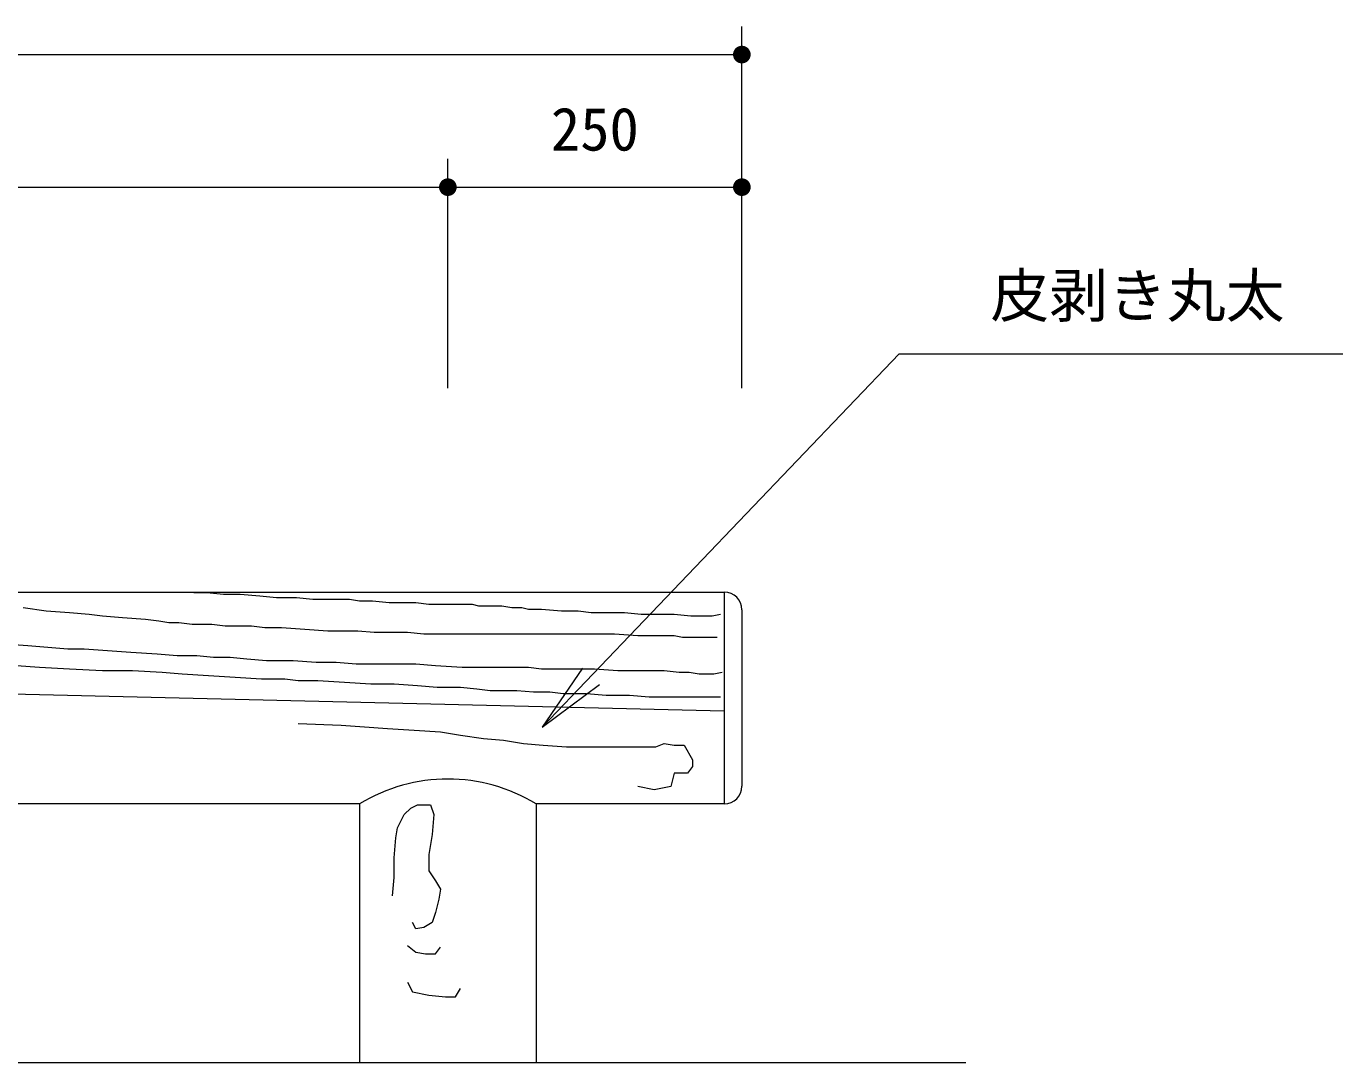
# Model space of a CAD drawing. Units: millimetres at full size, sheet at 1:20; details may follow other scales. Extents: x 0 to 8400, y 0 to 5940.
# Drawn here: x 2754 to 3873, y 2235 to 3116 of the extents above; entities that cross this region are included whole.
import ezdxf
from ezdxf.enums import TextEntityAlignment as Align

# ---------------------------------------------------------------- set-up
doc = ezdxf.new("R2010")
doc.units = ezdxf.units.MM
doc.header["$LTSCALE"] = 20
for name, color, linetype, lineweight in [('D-STR', 1, 'Continuous', 13), ('D-STR-DIM', 7, 'Continuous', 13), ('D-STR-HTXT', 7, 'Continuous', 13)]:
    doc.layers.add(name, color=color, linetype=linetype, lineweight=lineweight)
doc.styles.add('ＭＳ ゴシック', font='')
doc.styles.get('ＭＳ ゴシック').set_extended_font_data('MS Gothic')

# ---------------------------------------------------------------- blocks, each defined once
blk = doc.blocks.new('filled_dot')
at = {"color": 0, "linetype": 'Continuous', "lineweight": -2, "const_width": 1.25}
blk.add_lwpolyline([(-0.625, 0, 1), (0.625, 0, 1)], format="xyb", close=True, dxfattribs=at)
blk = doc.blocks.new('open_arrow')
at = {"color": 0, "linetype": 'Continuous', "lineweight": -2}
blk.add_lwpolyline([(7.5, 1.25), (0, 0), (7.5, -1.25)], dxfattribs=at)

msp = doc.modelspace()

# ---------------------------------------------------------------- linework, layer by layer
at = {"layer": 'D-STR'}
for p, q in [((1577.54, 2634.61), (3347.54, 2634.61)), ((2896.4, 2634.25), (2907.67, 2634.25)), ((2907.67, 2634.25), (2921.76, 2632.84)), ((2921.76, 2632.84), (2935.85, 2632.84)), ((2935.85, 2632.84), (2952.75, 2631.43)), ((2952.75, 2631.43), (2966.84, 2630.02)), ((3347.54, 2634.61), (3347.54, 2454.61)), ((2751.28, 2621.57), (2771, 2618.75)), ((2966.84, 2630.02), (2983.75, 2630.02)), ((2983.75, 2630.02), (2997.84, 2628.61)), ((2997.84, 2628.61), (3014.75, 2628.61)), ((3014.75, 2628.61), (3028.84, 2628.61)), ((3028.84, 2628.61), (3037.29, 2627.2)), ((3037.29, 2627.2), (3048.56, 2627.2)), ((3048.56, 2627.2), (3062.65, 2625.79)), ((3062.65, 2625.79), (3073.92, 2625.79)), ((3073.92, 2625.79), (3085.19, 2625.79)), ((3085.19, 2625.79), (3096.46, 2624.38)), ((3096.46, 2624.38), (3107.74, 2624.38)), ((3107.74, 2624.38), (3116.19, 2624.38)), ((3116.19, 2624.38), (3124.64, 2624.38)), ((3124.64, 2624.38), (3133.1, 2624.38)), ((3133.1, 2624.38), (3138.73, 2622.98)), ((3138.73, 2622.98), (3147.18, 2622.98)), ((3147.18, 2622.98), (3158.46, 2622.98)), ((3158.46, 2622.98), (3166.91, 2621.57)), ((3166.91, 2621.57), (3175.36, 2621.57)), ((3175.36, 2621.57), (3181, 2620.16)), ((3181, 2620.16), (3192.27, 2620.16)), ((3192.27, 2620.16), (3209.18, 2618.75)), ((3362.54, 2619.61), (3362.54, 2469.61)), ((2771, 2618.75), (2790.73, 2617.34)), ((2790.73, 2617.34), (2807.64, 2615.93)), ((2807.64, 2615.93), (2818.91, 2614.52)), ((2818.91, 2614.52), (2835.81, 2613.11)), ((2835.81, 2613.11), (2855.54, 2611.7)), ((2855.54, 2611.7), (2866.81, 2610.3)), ((2866.81, 2610.3), (2875.26, 2608.89)), ((2875.26, 2608.89), (2883.72, 2608.89)), ((2883.72, 2608.89), (2894.99, 2607.48)), ((3209.18, 2618.75), (3223.27, 2618.75)), ((3223.27, 2618.75), (3234.54, 2617.34)), ((3234.54, 2617.34), (3245.81, 2617.34)), ((3245.81, 2617.34), (3257.08, 2617.34)), ((3257.08, 2617.34), (3262.72, 2617.34)), ((3262.72, 2617.34), (3276.81, 2615.93)), ((3276.81, 2615.93), (3288.08, 2615.93)), ((3288.08, 2615.93), (3304.98, 2615.93)), ((3304.98, 2615.93), (3319.07, 2614.52)), ((3319.07, 2614.52), (3330.34, 2614.52)), ((3330.34, 2614.52), (3337.39, 2614.52)), ((3337.39, 2614.52), (3344.43, 2615.93)), ((2894.99, 2607.48), (2911.9, 2607.48)), ((2911.9, 2607.48), (2923.17, 2606.07)), ((2923.17, 2606.07), (2934.44, 2606.07)), ((2934.44, 2606.07), (2945.71, 2606.07)), ((2945.71, 2606.07), (2956.98, 2604.66)), ((2956.98, 2604.66), (2971.07, 2604.66)), ((2971.07, 2604.66), (2990.79, 2603.25)), ((2990.79, 2603.25), (3010.52, 2601.84)), ((3010.52, 2601.84), (3027.43, 2601.84)), ((3027.43, 2601.84), (3035.88, 2601.84)), ((3035.88, 2601.84), (3049.97, 2600.43)), ((3049.97, 2600.43), (3064.06, 2600.43)), ((3064.06, 2600.43), (3078.15, 2600.43)), ((3078.15, 2600.43), (3092.24, 2599.02)), ((3092.24, 2599.02), (3100.69, 2599.02)), ((3100.69, 2599.02), (3109.14, 2599.02)), ((3109.14, 2599.02), (3120.42, 2599.02)), ((3120.42, 2599.02), (3131.69, 2599.02)), ((3131.69, 2599.02), (3148.59, 2599.02)), ((3148.59, 2599.02), (3162.68, 2599.02)), ((3162.68, 2599.02), (3176.77, 2599.02)), ((3176.77, 2599.02), (3185.23, 2599.02)), ((3185.23, 2599.02), (3196.5, 2599.02)), ((3196.5, 2599.02), (3207.77, 2599.02)), ((3207.77, 2599.02), (3224.68, 2599.02)), ((3224.68, 2599.02), (3238.76, 2599.02)), ((3238.76, 2599.02), (3254.26, 2599.02)), ((3254.26, 2599.02), (3273.99, 2597.61)), ((3273.99, 2597.61), (3293.71, 2597.61)), ((3293.71, 2597.61), (3304.98, 2597.61)), ((3304.98, 2597.61), (3312.03, 2596.21)), ((2735.78, 2590.57), (2755.51, 2589.16)), ((2755.51, 2589.16), (2772.41, 2587.75)), ((2772.41, 2587.75), (2789.32, 2586.34)), ((2789.32, 2586.34), (2803.41, 2586.34)), ((2803.41, 2586.34), (2823.13, 2584.93)), ((3312.03, 2596.21), (3319.07, 2596.21)), ((3319.07, 2596.21), (3326.12, 2596.21)), ((3326.12, 2596.21), (3334.57, 2596.21)), ((3334.57, 2596.21), (3341.62, 2596.21)), ((3347.54, 2533.37), (1577.54, 2575.64)), ((2823.13, 2584.93), (2842.86, 2583.53)), ((2842.86, 2583.53), (2865.4, 2582.12)), ((2865.4, 2582.12), (2882.31, 2580.71)), ((2882.31, 2580.71), (2899.22, 2580.71)), ((2899.22, 2580.71), (2913.3, 2579.3)), ((2913.3, 2579.3), (2927.39, 2579.3)), ((2927.39, 2579.3), (2941.48, 2577.89)), ((2941.48, 2577.89), (2958.39, 2576.48)), ((2958.39, 2576.48), (2980.93, 2576.48)), ((2980.93, 2576.48), (3000.66, 2575.07)), ((3000.66, 2575.07), (3017.56, 2575.07)), ((3017.56, 2575.07), (3034.47, 2573.66)), ((2745.64, 2572.25), (2765.37, 2570.85)), ((2765.37, 2570.85), (2790.73, 2569.44)), ((2790.73, 2569.44), (2818.91, 2568.03)), ((2818.91, 2568.03), (2844.27, 2568.03)), ((2844.27, 2568.03), (2869.63, 2566.62)), ((2869.63, 2566.62), (2886.54, 2565.21)), ((2886.54, 2565.21), (2909.08, 2563.8)), ((2909.08, 2563.8), (2931.62, 2562.39)), ((3034.47, 2573.66), (3048.56, 2573.66)), ((3048.56, 2573.66), (3059.83, 2573.66)), ((3059.83, 2573.66), (3071.1, 2573.66)), ((3071.1, 2573.66), (3085.19, 2573.66)), ((3085.19, 2573.66), (3102.1, 2572.25)), ((3102.1, 2572.25), (3124.64, 2570.85)), ((3124.64, 2570.85), (3144.37, 2570.85)), ((3144.37, 2570.85), (3164.09, 2570.85)), ((3164.09, 2570.85), (3181, 2570.85)), ((3181, 2570.85), (3192.27, 2569.44)), ((3192.27, 2569.44), (3203.54, 2569.44)), ((3203.54, 2569.44), (3217.63, 2569.44)), ((3217.63, 2569.44), (3237.36, 2569.44)), ((3237.36, 2569.44), (3257.08, 2568.03)), ((3257.08, 2568.03), (3276.81, 2568.03)), ((3276.81, 2568.03), (3288.08, 2568.03)), ((3288.08, 2568.03), (3296.53, 2568.03)), ((3296.53, 2568.03), (3309.21, 2566.62)), ((3309.21, 2566.62), (3317.66, 2566.62)), ((3317.66, 2566.62), (3326.12, 2565.21)), ((3326.12, 2565.21), (3333.16, 2565.21)), ((3333.16, 2565.21), (3338.8, 2565.21)), ((3338.8, 2565.21), (3345.84, 2566.62)), ((2931.62, 2562.39), (2954.16, 2560.98)), ((2954.16, 2560.98), (2973.89, 2560.98)), ((2973.89, 2560.98), (2985.16, 2559.57)), ((2985.16, 2559.57), (3002.07, 2559.57)), ((3002.07, 2559.57), (3024.61, 2558.16)), ((3024.61, 2558.16), (3047.15, 2556.76)), ((3047.15, 2556.76), (3066.88, 2556.76)), ((3066.88, 2556.76), (3086.6, 2555.35)), ((3086.6, 2555.35), (3103.51, 2553.94)), ((3103.51, 2553.94), (3123.23, 2553.94)), ((3123.23, 2553.94), (3137.32, 2552.53)), ((3137.32, 2552.53), (3148.59, 2551.12)), ((3148.59, 2551.12), (3159.87, 2551.12)), ((3159.87, 2551.12), (3171.14, 2551.12)), ((3171.14, 2551.12), (3185.23, 2549.71)), ((3185.23, 2549.71), (3199.31, 2549.71)), ((3199.31, 2549.71), (3210.59, 2548.3)), ((3210.59, 2548.3), (3219.04, 2548.3)), ((3219.04, 2548.3), (3230.31, 2548.3)), ((3230.31, 2548.3), (3247.22, 2546.89)), ((3247.22, 2546.89), (3266.94, 2546.89)), ((3266.94, 2546.89), (3283.85, 2545.48)), ((3283.85, 2545.48), (3292.3, 2545.48)), ((3292.3, 2545.48), (3300.76, 2545.48)), ((3300.76, 2545.48), (3313.44, 2545.48)), ((3313.44, 2545.48), (3321.89, 2545.48)), ((3321.89, 2545.48), (3327.53, 2545.48)), ((3327.53, 2545.48), (3335.98, 2545.48)), ((3335.98, 2545.48), (3344.43, 2545.48)), ((2985.16, 2522.94), (3021.79, 2521.53)), ((3021.79, 2521.53), (3041.52, 2520.12)), ((3041.52, 2520.12), (3061.24, 2518.72)), ((3061.24, 2518.72), (3083.78, 2517.31)), ((3083.78, 2517.31), (3106.33, 2515.9)), ((3106.33, 2515.9), (3123.23, 2513.08)), ((3123.23, 2513.08), (3142.96, 2510.26)), ((3142.96, 2510.26), (3159.87, 2508.85)), ((3159.87, 2508.85), (3176.77, 2506.04)), ((3176.77, 2506.04), (3193.68, 2504.63)), ((3193.68, 2504.63), (3213.4, 2503.22)), ((3213.4, 2503.22), (3230.31, 2503.22)), ((3230.31, 2503.22), (3244.4, 2503.22)), ((3244.4, 2503.22), (3258.49, 2503.22)), ((3258.49, 2503.22), (3272.58, 2503.22)), ((3272.58, 2503.22), (3283.85, 2503.22)), ((3283.85, 2503.22), (3289.49, 2503.22)), ((3289.49, 2503.22), (3296.53, 2506.04)), ((3296.53, 2506.04), (3304.98, 2504.63)), ((3304.98, 2504.63), (3313.44, 2504.63)), ((3313.44, 2504.63), (3320.48, 2491.95)), ((3320.48, 2486.31), (3316.26, 2480.67)), ((3320.48, 2491.95), (3320.48, 2486.31)), ((3304.98, 2480.67), (3302.17, 2469.4)), ((3316.26, 2480.67), (3304.98, 2480.67)), ((3288.08, 2466.59), (3273.99, 2469.4)), ((3302.17, 2469.4), (3288.08, 2466.59)), ((3037.54, 2454.61), (1887.54, 2454.61)), ((3037.54, 2454.61), (3037.54, 2234.61)), ((3080.97, 2451.09), (3086.6, 2453.91)), ((3086.6, 2453.91), (3097.87, 2453.91)), ((3097.87, 2453.91), (3100.69, 2445.45)), ((3187.54, 2454.61), (3187.54, 2234.61)), ((3347.54, 2454.61), (3187.54, 2454.61)), ((3072.51, 2439.82), (3075.33, 2445.45)), ((3075.33, 2445.45), (3080.97, 2451.09)), ((3100.69, 2445.45), (3099.28, 2428.54)), ((3068.29, 2425.73), (3069.69, 2434.18)), ((3069.69, 2434.18), (3072.51, 2439.82)), ((3066.88, 2408.82), (3068.29, 2425.73)), ((3099.28, 2428.54), (3096.46, 2411.64)), ((3066.88, 2391.91), (3066.88, 2408.82)), ((3096.46, 2411.64), (3096.46, 2397.55)), ((3096.46, 2397.55), (3102.1, 2389.09)), ((3065.47, 2376.41), (3066.88, 2391.91)), ((3102.1, 2389.09), (3106.33, 2382.05)), ((3104.92, 2373.6), (3102.1, 2362.33)), ((3106.33, 2382.05), (3104.92, 2373.6)), ((3102.1, 2362.33), (3099.28, 2353.87)), ((3085.19, 2348.24), (3082.37, 2353.87)), ((3099.28, 2353.87), (3092.24, 2349.65)), ((3092.24, 2349.65), (3085.19, 2348.24)), ((3078.15, 2334.15), (3085.19, 2328.51)), ((3085.19, 2328.51), (3093.65, 2327.1)), ((3102.1, 2327.1), (3106.33, 2332.74)), ((3093.65, 2327.1), (3102.1, 2327.1)), ((3078.15, 2303.15), (3082.37, 2294.7)), ((3082.37, 2294.7), (3096.46, 2291.88)), ((3119.01, 2290.47), (3123.23, 2297.52)), ((3096.46, 2291.88), (3110.55, 2290.47)), ((3110.55, 2290.47), (3119.01, 2290.47)), ((1887.54, 2234.61), (3553.01, 2234.61))]:
    msp.add_line(p, q, dxfattribs=at)
for centre, radius, start, end in [((3347.54, 2619.61), 15, 0, 90), ((3112.54, 2331.74), 143.95, 58.59867, 121.40133), ((3347.54, 2469.61), 15, 270, 0)]:
    msp.add_arc(centre, radius, start, end, dxfattribs=at)
at = {"layer": 'D-STR-DIM'}
for p, q in [((3362.54, 2807.98), (3362.54, 3115.58)), ((1562.54, 3091.58), (3362.54, 3091.58)), ((3112.54, 2807.98), (3112.54, 3002.86)), ((3112.54, 2807.98), (3112.54, 3002.86)), ((3362.54, 2807.98), (3362.54, 3002.86)), ((1812.54, 2978.86), (3112.54, 2978.86)), ((3112.54, 2978.86), (3362.54, 2978.86))]:
    msp.add_line(p, q, dxfattribs=at)
at = {"layer": 'D-STR-HTXT'}
msp.add_lwpolyline([(3192.82, 2519.69), (3496.18, 2837.31), (3556.18, 2837.31), (3873.44, 2837.31)], dxfattribs=at)

# ---------------------------------------------------------------- block references
at = {"layer": 'D-STR-DIM', "xscale": 6, "yscale": 6, "rotation": 180}
for p in [(3362.54, 3091.58), (3112.54, 2978.86), (3362.54, 2978.86)]:
    msp.add_blockref('filled_dot', p, dxfattribs=at)
at = {"layer": 'D-STR-DIM', "xscale": 6, "yscale": 6}
msp.add_blockref('filled_dot', (3112.54, 2978.86), dxfattribs=at)
at = {"layer": 'D-STR-HTXT', "xscale": 8, "yscale": 8, "rotation": 46.3}
msp.add_blockref('open_arrow', (3192.82, 2519.69), dxfattribs=at)

# ---------------------------------------------------------------- texts
at = {"layer": 'D-STR-DIM', "style": 'ＭＳ ゴシック'}
msp.add_text('250', height=36.66, dxfattribs=at).set_placement((3237.54, 3046.62), align=Align.TOP_CENTER)
at = {"layer": 'D-STR-HTXT', "style": 'ＭＳ ゴシック'}
msp.add_text('皮剥き丸太', height=36.66, dxfattribs=at).set_placement((3573.93, 2905.06), align=Align.TOP_LEFT)

doc.saveas('drawing.dxf')
